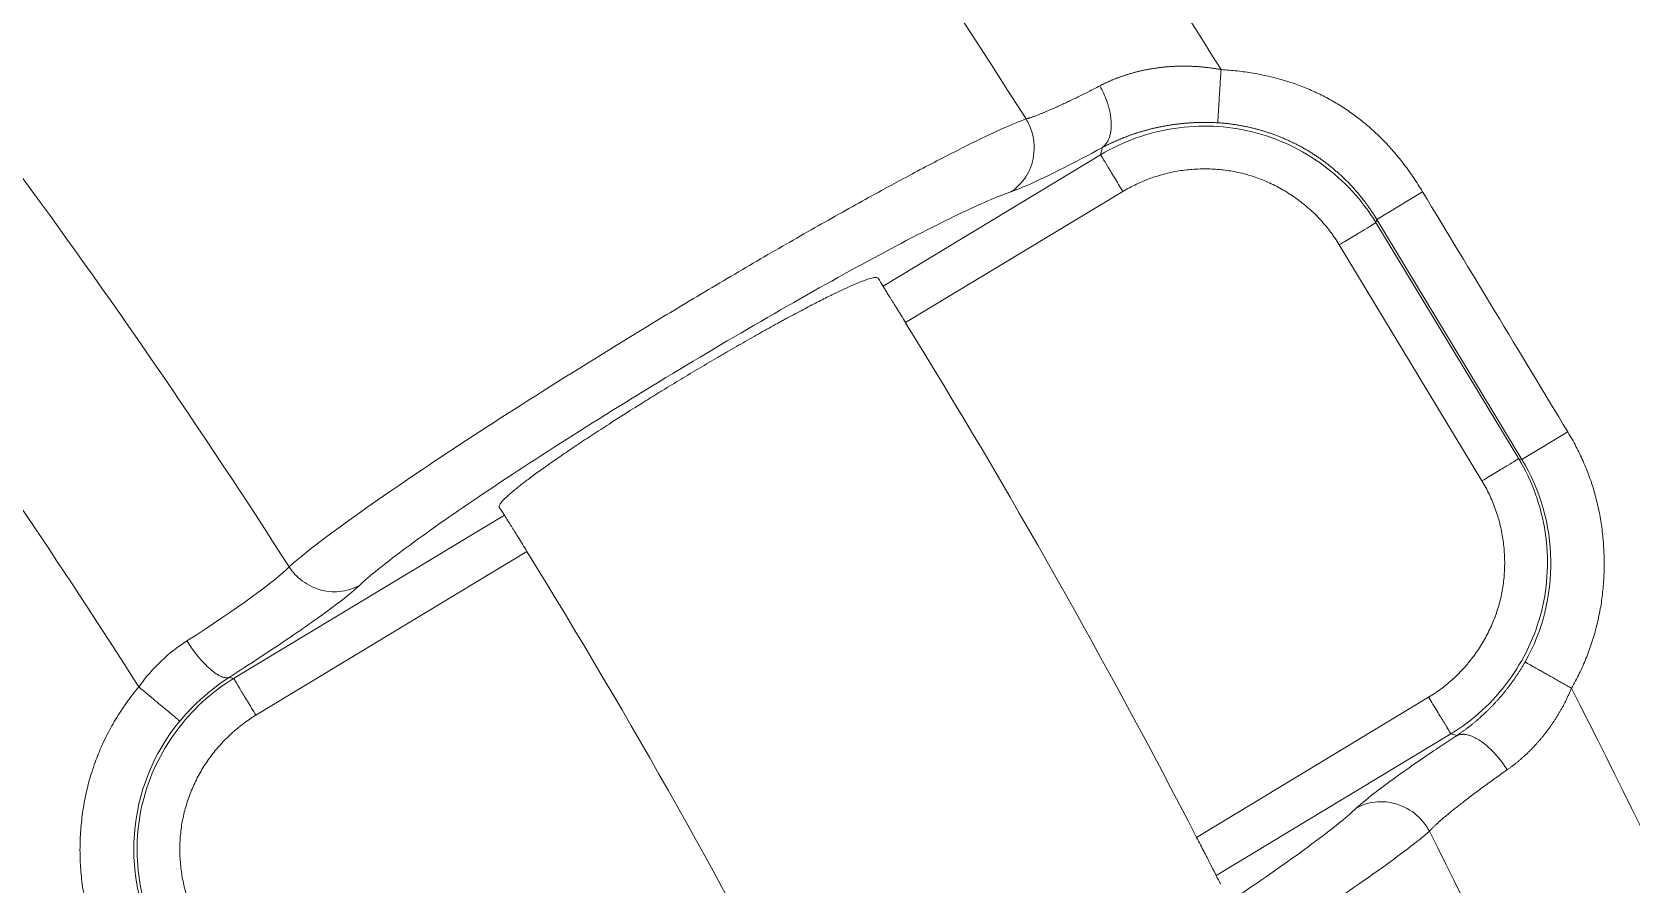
# Model space of a CAD drawing. Header units: millimetres. Extents: x 2746 to 4231, y 4731 to 5781.
# Drawn here: x 3476.76 to 3500.63, y 5341.2 to 5353.92 of the extents above; entities that cross this region are included whole.
import ezdxf

# ---------------------------------------------------------------- set-up
doc = ezdxf.new("R2010")
doc.units = ezdxf.units.MM
doc.layers.add('core', color=7, linetype='Continuous', lineweight=20)

msp = doc.modelspace()

# ---------------------------------------------------------------- linework, layer by layer
at = {"layer": 'core'}
for p, q in [((3489.465, 5350.123), (3492.712, 5352.085)), ((3492.712, 5352.085), (3492.739, 5352.195)), ((3493.043, 5351.537), (3489.802, 5349.579)), ((3497.517, 5351.534), (3496.834, 5351.121)), ((3496.834, 5351.121), (3496.822, 5351.072)), ((3496.822, 5351.072), (3498.952, 5347.547)), ((3499.001, 5347.535), (3496.834, 5351.121)), ((3498.404, 5347.217), (3496.274, 5350.741)), ((3499.001, 5347.535), (3499.684, 5347.948)), ((3498.952, 5347.547), (3499.001, 5347.535)), ((3479.773, 5344.265), (3483.813, 5346.706)), ((3484.15, 5346.162), (3480.105, 5343.717)), ((3479.705, 5344.282), (3479.773, 5344.265)), ((3494.145, 5341.893), (3497.608, 5343.986)), ((3497.939, 5343.438), (3494.438, 5341.322)), ((3498.031, 5343.415), (3497.939, 5343.438))]:
    msp.add_line(p, q, dxfattribs=at)
for centre, radius, start, end in [((3387.518, 5294.589), 201.12, 0, 180), ((3389.63, 5287.907), 117.634, 27.31774, 31.61853), ((3389.65, 5287.917), 111.008, 27.08959, 31.64745)]:
    msp.add_arc(centre, radius, start, end, dxfattribs=at)
for points, degree in [([(3590.597, 5294.589), (3590.597, 5297.912), (3590.433, 5304.557), (3589.7, 5314.502), (3588.479, 5324.399), (3586.774, 5334.223), (3584.59, 5343.953), (3581.93, 5353.563), (3578.802, 5363.031), (3575.213, 5372.335), (3571.173, 5381.451), (3566.689, 5390.358), (3561.774, 5399.034), (3556.439, 5407.458), (3550.698, 5415.611), (3544.563, 5423.472), (3538.05, 5431.023), (3531.174, 5438.245), (3523.952, 5445.12), (3516.401, 5451.634), (3508.54, 5457.769), (3500.388, 5463.51), (3491.963, 5468.845), (3483.287, 5473.76), (3474.38, 5478.243), (3465.264, 5482.284), (3455.961, 5485.873), (3446.492, 5489.001), (3436.882, 5491.66), (3427.153, 5493.845), (3417.328, 5495.55), (3407.431, 5496.771), (3397.487, 5497.504), (3387.518, 5497.749), (3377.549, 5497.504), (3367.605, 5496.771), (3357.708, 5495.55), (3347.883, 5493.845), (3338.154, 5491.66), (3328.544, 5489.001), (3319.075, 5485.873), (3309.772, 5482.284), (3300.656, 5478.243), (3291.749, 5473.76), (3283.073, 5468.845), (3274.648, 5463.51), (3266.496, 5457.769), (3258.635, 5451.634), (3251.084, 5445.12), (3243.862, 5438.245), (3236.986, 5431.023), (3230.473, 5423.472), (3224.338, 5415.611), (3218.596, 5407.458), (3213.262, 5399.034), (3208.347, 5390.358), (3203.863, 5381.451), (3199.822, 5372.335), (3196.234, 5363.031), (3193.106, 5353.563), (3190.446, 5343.953), (3188.261, 5334.223), (3186.557, 5324.399), (3185.336, 5314.502), (3184.603, 5304.557), (3184.439, 5297.912), (3184.439, 5294.589)], 3), ([(3494.509, 5353.358), (3496.49, 5353.24), (3497.517, 5351.534)], 2), ([(3492.739, 5352.195), (3492.528, 5352.081), (3492.145, 5351.879), (3491.674, 5351.65), (3491.456, 5351.561), (3491.37, 5351.531)], 3), ([(3491.37, 5351.531), (3491.178, 5351.465), (3490.654, 5351.238), (3489.456, 5350.625), (3487.96, 5349.791), (3486.322, 5348.826), (3484.713, 5347.827), (3483.301, 5346.901), (3482.228, 5346.142), (3481.798, 5345.794), (3481.655, 5345.659)], 3), ([(3499.684, 5347.948), (3498.962, 5349.143), (3498.239, 5350.339), (3497.517, 5351.534)], 3), ([(3489.391, 5350.242), (3489.416, 5350.202), (3489.441, 5350.162), (3489.465, 5350.123)], 3), ([(3499.684, 5347.948), (3500.212, 5347.08), (3500.242, 5344.999), (3499.74, 5344.119)], 2), ([(3499.001, 5347.535), (3499.558, 5346.616), (3499.576, 5345.444), (3499.047, 5344.512)], 3), ([(3483.813, 5346.706), (3483.788, 5346.746), (3483.763, 5346.786), (3483.738, 5346.826)], 3), ([(3480.6, 5345.932), (3480.394, 5345.718), (3479.821, 5345.302), (3479.074, 5344.826)], 3), ([(3481.655, 5345.659), (3481.561, 5345.57), (3481.29, 5345.35), (3480.599, 5344.863), (3480.026, 5344.487), (3479.705, 5344.282)], 3), ([(3479.074, 5344.826), (3478.802, 5344.653), (3478.558, 5344.422), (3478.357, 5344.139)], 3), ([(3478.028, 5339.755), (3477.401, 5340.798), (3477.581, 5343.204), (3478.357, 5344.139)], 2), ([(3479.22, 5343.898), (3479.372, 5344.043), (3479.534, 5344.172), (3479.705, 5344.282)], 3), ([(3478.969, 5343.629), (3479.049, 5343.724), (3479.133, 5343.814), (3479.22, 5343.898)], 3), ([(3478.711, 5340.167), (3478.055, 5341.249), (3478.161, 5342.66), (3478.969, 5343.629)], 3), ([(3496.527, 5342.327), (3496.606, 5342.401), (3496.823, 5342.58), (3497.345, 5342.958), (3497.785, 5343.254), (3498.031, 5343.415)], 3), ([(3486.781, 5336.437), (3486.968, 5336.5), (3487.481, 5336.721), (3488.67, 5337.329), (3490.164, 5338.161), (3491.806, 5339.128), (3493.422, 5340.131), (3494.847, 5341.064), (3495.938, 5341.834), (3496.379, 5342.189), (3496.527, 5342.327)], 3), ([(3494.438, 5341.322), (3494.459, 5341.28), (3494.481, 5341.238), (3494.502, 5341.196)], 3)]:
    msp.add_open_spline(points, degree=degree, dxfattribs=at)
for points, knots in [([(3565.779, 5275.908), (3566.206, 5281.469), (3566.361, 5287.054), (3566.132, 5298.201), (3565.75, 5303.764), (3564.778, 5312.038), (3564.194, 5316.158), (3563.464, 5320.243), (3562.945, 5322.958), (3562.67, 5324.311), (3561.215, 5331.05), (3559.799, 5336.366), (3557.298, 5344.241), (3556.401, 5346.849), (3554.482, 5352.031), (3553.459, 5354.605), (3550.199, 5362.271), (3547.772, 5367.307), (3539.799, 5382.02), (3527.322, 5400.59), (3511.567, 5416.526), (3494.467, 5430.879), (3485.243, 5437.262), (3470.688, 5445.467), (3465.718, 5447.973), (3459.36, 5450.817), (3458.081, 5451.372), (3455.51, 5452.452), (3451.634, 5454.028), (3447.71, 5455.47), (3443.765, 5456.819), (3442.447, 5457.253), (3439.804, 5458.09), (3435.831, 5459.299), (3426.498, 5461.796), (3418.394, 5463.383), (3412.948, 5464.2)], [0, 0, 0, 0, 0.0625, 0.0625, 0.125, 0.125, 0.15625, 0.171875, 0.171875, 0.1875, 0.1875, 0.25, 0.25, 0.28125, 0.28125, 0.3125, 0.3125, 0.375, 0.375, 0.5, 0.625, 0.625, 0.75, 0.75, 0.8125, 0.8125, 0.828125, 0.828125, 0.84375, 0.875, 0.875, 0.890625, 0.890625, 0.90625, 0.9375, 1, 1, 1, 1]), ([(3562.999, 5277.017), (3563.388, 5282.451), (3563.512, 5287.907), (3563.239, 5298.8), (3562.841, 5304.237), (3561.857, 5312.329), (3561.269, 5316.36), (3560.539, 5320.358), (3560.021, 5323.016), (3559.747, 5324.34), (3558.877, 5328.3), (3558.236, 5330.922), (3556.83, 5336.133), (3556.064, 5338.722), (3551.928, 5351.591), (3547.626, 5361.634), (3537.218, 5380.739), (3518.9, 5407.925), (3493.524, 5429.245), (3465.186, 5445.327), (3455.246, 5449.814), (3434.725, 5456.938), (3424.144, 5459.576), (3413.417, 5461.241)], [0, 0, 0, 0, 0.0625, 0.0625, 0.125, 0.125, 0.15625, 0.171875, 0.171875, 0.1875, 0.1875, 0.21875, 0.21875, 0.25, 0.25, 0.375, 0.375, 0.5, 0.75, 0.75, 0.875, 0.875, 1, 1, 1, 1]), ([(3412.145, 5448.412), (3431.589, 5445.31), (3470.089, 5431.98), (3509.295, 5399.176), (3532.153, 5365.169), (3542.148, 5341.611), (3547.311, 5322.086), (3550.522, 5302.519), (3550.852, 5287.668), (3550.168, 5278.016)], [0, 0, 0, 0, 0.244867, 0.498697, 0.625611, 0.752526, 0.815983, 0.879441, 1, 1, 1, 1]), ([(3411.429, 5445.635), (3415.87, 5444.935), (3425.171, 5443.077), (3444.09, 5437.556), (3462.186, 5429.444), (3479.142, 5418.872), (3495.187, 5406.648), (3512.923, 5388.699), (3526.996, 5367.673), (3535.648, 5349.62), (3540.781, 5335.643), (3544.582, 5321.187), (3547.721, 5301.727), (3547.989, 5287.324), (3547.295, 5277.869)], [0, 0, 0, 0, 0.057252, 0.120502, 0.247002, 0.310252, 0.373502, 0.500001, 0.626501, 0.689751, 0.753001, 0.816251, 0.879501, 1, 1, 1, 1]), ([(3494.509, 5353.358), (3491.808, 5357.686), (3485.607, 5366.391), (3474.439, 5378.412), (3461.236, 5389.273), (3446.704, 5398.235), (3431.343, 5405.13), (3414.982, 5410.036), (3398.153, 5412.754), (3381.048, 5413.281), (3364.145, 5411.631), (3347.489, 5407.822), (3331.612, 5402.021), (3316.648, 5394.334), (3302.525, 5384.73), (3285.83, 5370.033), (3275.647, 5357.231), (3269.971, 5348.147)], [0, 0, 0, 0, 0.057249, 0.120499, 0.183749, 0.246999, 0.310249, 0.373499, 0.436749, 0.499998, 0.563248, 0.626498, 0.689748, 0.752998, 0.816248, 0.879498, 1, 1, 1, 1]), ([(3491.599, 5352.621), (3488.677, 5357.224), (3483.826, 5363.83), (3478.35, 5369.906), (3474.57, 5373.83), (3472.614, 5375.728), (3462.534, 5384.883), (3453.499, 5391.127), (3434.146, 5401.078), (3423.828, 5404.788), (3402.591, 5409.465), (3391.673, 5410.435), (3375.491, 5409.866), (3370.13, 5409.339), (3359.465, 5407.618), (3354.161, 5406.424), (3338.539, 5401.874), (3328.513, 5397.553), (3309.8, 5386.639), (3301.113, 5380.044), (3289.441, 5368.761), (3285.778, 5364.768), (3278.948, 5356.379), (3275.781, 5351.983), (3272.884, 5347.416)], [0, 0, 0, 0, 0.0625, 0.09375, 0.09375, 0.125, 0.125, 0.25, 0.25, 0.375, 0.375, 0.5, 0.5, 0.5625, 0.5625, 0.625, 0.625, 0.75, 0.75, 0.875, 0.875, 0.9375, 0.9375, 1, 1, 1, 1]), ([(3284.196, 5341.216), (3286.838, 5345.321), (3291.161, 5351.243), (3295.981, 5356.751), (3299.301, 5360.325), (3301.013, 5362.063), (3306.301, 5367.117), (3310.027, 5370.277), (3317.827, 5376.129), (3321.901, 5378.821), (3330.342, 5383.693), (3336.892, 5386.962), (3343.703, 5389.618), (3348.294, 5391.249), (3350.615, 5391.994), (3355.298, 5393.34), (3357.661, 5393.941), (3362.411, 5394.995), (3364.8, 5395.449), (3371.98, 5396.586), (3376.791, 5397.045), (3391.304, 5397.519), (3401.085, 5396.631), (3420.089, 5392.419), (3429.311, 5389.094), (3446.599, 5380.2), (3454.664, 5374.63), (3463.659, 5366.479), (3465.403, 5364.789), (3468.776, 5361.297), (3473.661, 5355.893), (3477.99, 5350.022), (3480.6, 5345.932)], [0, 0, 0, 0, 0.0625, 0.09375, 0.09375, 0.125, 0.125, 0.1875, 0.1875, 0.25, 0.25, 0.3125, 0.34375, 0.34375, 0.375, 0.375, 0.40625, 0.40625, 0.4375, 0.4375, 0.5, 0.5, 0.625, 0.625, 0.75, 0.75, 0.875, 0.875, 0.90625, 0.90625, 0.9375, 1, 1, 1, 1]), ([(3286.466, 5339.468), (3291.423, 5347.209), (3300.162, 5357.974), (3314.498, 5370.424), (3326.444, 5378.473), (3339.221, 5385.007), (3352.953, 5390.01), (3367.132, 5393.238), (3381.622, 5394.649), (3395.939, 5394.238), (3410.325, 5391.981), (3424.201, 5387.903), (3437.323, 5382.115), (3449.822, 5374.515), (3460.974, 5365.476), (3470.595, 5355.318), (3476.033, 5347.803), (3478.357, 5344.139)], [0, 0, 0, 0, 0.120503, 0.183754, 0.247005, 0.310255, 0.373506, 0.436756, 0.500007, 0.563258, 0.626508, 0.689759, 0.75301, 0.81626, 0.879511, 0.942762, 1, 1, 1, 1]), ([(3492.701, 5353.115), (3492.706, 5353.118), (3492.718, 5353.124), (3492.735, 5353.133), (3492.752, 5353.141), (3492.77, 5353.15), (3492.787, 5353.158), (3492.805, 5353.167), (3492.823, 5353.175), (3492.841, 5353.183), (3492.859, 5353.191), (3492.877, 5353.199), (3492.896, 5353.206), (3492.915, 5353.214), (3492.933, 5353.221), (3492.952, 5353.229), (3492.971, 5353.236), (3492.99, 5353.243), (3493.009, 5353.25), (3493.029, 5353.257), (3493.048, 5353.264), (3493.068, 5353.27), (3493.087, 5353.277), (3493.107, 5353.283), (3493.127, 5353.289), (3493.147, 5353.295), (3493.167, 5353.301), (3493.187, 5353.307), (3493.207, 5353.312), (3493.228, 5353.318), (3493.248, 5353.323), (3493.269, 5353.328), (3493.289, 5353.333), (3493.31, 5353.338), (3493.331, 5353.343), (3493.352, 5353.347), (3493.373, 5353.352), (3493.394, 5353.356), (3493.415, 5353.36), (3493.437, 5353.364), (3493.458, 5353.368), (3493.479, 5353.371), (3493.501, 5353.375), (3493.523, 5353.378), (3493.544, 5353.381), (3493.566, 5353.384), (3493.588, 5353.387), (3493.61, 5353.39), (3493.632, 5353.392), (3493.654, 5353.395), (3493.676, 5353.397), (3493.698, 5353.399), (3493.72, 5353.4), (3493.743, 5353.402), (3493.765, 5353.404), (3493.787, 5353.405), (3493.81, 5353.406), (3493.832, 5353.407), (3493.855, 5353.408), (3493.878, 5353.409), (3493.9, 5353.409), (3493.923, 5353.409), (3493.946, 5353.409), (3493.969, 5353.409), (3493.992, 5353.409), (3494.015, 5353.409), (3494.038, 5353.408), (3494.061, 5353.407), (3494.084, 5353.406), (3494.108, 5353.405), (3494.131, 5353.404), (3494.154, 5353.402), (3494.178, 5353.401), (3494.201, 5353.399), (3494.224, 5353.397), (3494.248, 5353.395), (3494.271, 5353.392), (3494.295, 5353.39), (3494.319, 5353.387), (3494.342, 5353.384), (3494.366, 5353.381), (3494.39, 5353.377), (3494.414, 5353.374), (3494.437, 5353.37), (3494.461, 5353.366), (3494.485, 5353.362), (3494.501, 5353.359), (3494.509, 5353.358)], [0, 0, 0, 0, 0.011763, 0.023515, 0.035255, 0.046984, 0.058703, 0.070412, 0.08211, 0.093799, 0.105479, 0.117149, 0.128811, 0.140464, 0.15211, 0.163747, 0.175377, 0.187, 0.198616, 0.210225, 0.221829, 0.233427, 0.245019, 0.256606, 0.268188, 0.279766, 0.29134, 0.30291, 0.314478, 0.326042, 0.337604, 0.349163, 0.360721, 0.372278, 0.383834, 0.395389, 0.406945, 0.418501, 0.430058, 0.441616, 0.453176, 0.464739, 0.476306, 0.487877, 0.499452, 0.511034, 0.522622, 0.534218, 0.545822, 0.557435, 0.569058, 0.580691, 0.592335, 0.603992, 0.615661, 0.627343, 0.63904, 0.650752, 0.662479, 0.674223, 0.685984, 0.697763, 0.70956, 0.721376, 0.733212, 0.745069, 0.756947, 0.768847, 0.78077, 0.792716, 0.804686, 0.81668, 0.8287, 0.840746, 0.852819, 0.864919, 0.877046, 0.889203, 0.901388, 0.913604, 0.925849, 0.938126, 0.950435, 0.962776, 0.97515, 0.987558, 1, 1, 1, 1]), ([(3494.46, 5352.563), (3494.46, 5352.568), (3494.461, 5352.576), (3494.462, 5352.601), (3494.463, 5352.618), (3494.466, 5352.661), (3494.468, 5352.688), (3494.471, 5352.749), (3494.474, 5352.783), (3494.478, 5352.859), (3494.481, 5352.901), (3494.486, 5352.988), (3494.489, 5353.034), (3494.495, 5353.126), (3494.498, 5353.174), (3494.503, 5353.267), (3494.506, 5353.313), (3494.509, 5353.358)], [0, 0, 0, 0, 0.125, 0.125, 0.25, 0.25, 0.375, 0.375, 0.5, 0.5, 0.625, 0.625, 0.75, 0.75, 0.875, 0.875, 1, 1, 1, 1]), ([(3492.808, 5352.878), (3492.794, 5352.92), (3492.777, 5352.962), (3492.741, 5353.041), (3492.721, 5353.079), (3492.701, 5353.115)], [0, 0, 0, 0, 0.5, 0.5, 1, 1, 1, 1]), ([(3491.6, 5352.621), (3491.389, 5352.543), (3490.941, 5352.34), (3490.122, 5351.92), (3489.406, 5351.535), (3488.607, 5351.089), (3487.754, 5350.6), (3486.863, 5350.076), (3485.648, 5349.345), (3484.14, 5348.407), (3481.995, 5347.008), (3480.93, 5346.23), (3480.6, 5345.932)], [0, 0, 0, 0, 0.125, 0.1875, 0.25, 0.3125, 0.375, 0.4375, 0.5, 0.625, 0.75, 1, 1, 1, 1]), ([(3491.72, 5352.213), (3491.719, 5352.251), (3491.715, 5352.289), (3491.703, 5352.362), (3491.694, 5352.398), (3491.663, 5352.501), (3491.634, 5352.565), (3491.6, 5352.621)], [0, 0, 0, 0, 0.25, 0.25, 0.5, 0.5, 1, 1, 1, 1]), ([(3496.822, 5351.072), (3496.618, 5351.408), (3496.211, 5351.847), (3495.536, 5352.249), (3494.981, 5352.448), (3494.397, 5352.53), (3493.613, 5352.487), (3493.049, 5352.288), (3492.712, 5352.085)], [0, 0, 0, 0, 0.25, 0.375, 0.5, 0.625, 0.75, 1, 1, 1, 1]), ([(3494.46, 5352.563), (3494.452, 5352.564), (3494.436, 5352.565), (3494.412, 5352.566), (3494.389, 5352.567), (3494.365, 5352.568), (3494.342, 5352.568), (3494.318, 5352.569), (3494.295, 5352.569), (3494.271, 5352.569), (3494.248, 5352.569), (3494.225, 5352.569), (3494.202, 5352.569), (3494.178, 5352.568), (3494.155, 5352.567), (3494.132, 5352.567), (3494.11, 5352.566), (3494.087, 5352.564), (3494.064, 5352.563), (3494.041, 5352.562), (3494.019, 5352.56), (3493.996, 5352.558), (3493.974, 5352.557), (3493.951, 5352.555), (3493.929, 5352.552), (3493.907, 5352.55), (3493.885, 5352.548), (3493.863, 5352.545), (3493.841, 5352.542), (3493.819, 5352.539), (3493.797, 5352.536), (3493.775, 5352.533), (3493.754, 5352.53), (3493.732, 5352.526), (3493.711, 5352.523), (3493.69, 5352.519), (3493.668, 5352.515), (3493.647, 5352.511), (3493.626, 5352.507), (3493.605, 5352.503), (3493.584, 5352.499), (3493.564, 5352.495), (3493.543, 5352.49), (3493.522, 5352.485), (3493.502, 5352.481), (3493.481, 5352.476), (3493.461, 5352.471), (3493.441, 5352.466), (3493.421, 5352.46), (3493.401, 5352.455), (3493.381, 5352.45), (3493.361, 5352.444), (3493.342, 5352.438), (3493.322, 5352.433), (3493.303, 5352.427), (3493.284, 5352.421), (3493.264, 5352.415), (3493.245, 5352.409), (3493.226, 5352.402), (3493.207, 5352.396), (3493.188, 5352.39), (3493.17, 5352.383), (3493.151, 5352.377), (3493.133, 5352.37), (3493.114, 5352.363), (3493.096, 5352.356), (3493.078, 5352.349), (3493.06, 5352.342), (3493.042, 5352.335), (3493.024, 5352.328), (3493.007, 5352.321), (3492.989, 5352.314), (3492.972, 5352.306), (3492.954, 5352.299), (3492.937, 5352.291), (3492.92, 5352.283), (3492.903, 5352.276), (3492.886, 5352.268), (3492.869, 5352.26), (3492.853, 5352.252), (3492.836, 5352.244), (3492.82, 5352.236), (3492.803, 5352.228), (3492.787, 5352.22), (3492.771, 5352.212), (3492.755, 5352.204), (3492.745, 5352.198), (3492.739, 5352.195)], [0, 0, 0, 0, 0.012364, 0.024694, 0.036991, 0.049256, 0.061489, 0.073691, 0.085863, 0.098005, 0.110118, 0.122202, 0.134259, 0.146288, 0.158291, 0.170269, 0.182221, 0.194149, 0.206053, 0.217934, 0.229792, 0.241629, 0.253446, 0.265241, 0.277018, 0.288775, 0.300515, 0.312237, 0.323942, 0.335632, 0.347306, 0.358966, 0.370613, 0.382246, 0.393867, 0.405476, 0.417075, 0.428664, 0.440244, 0.451815, 0.463378, 0.474935, 0.486485, 0.498029, 0.509569, 0.521105, 0.532638, 0.544169, 0.555697, 0.567225, 0.578753, 0.590281, 0.601811, 0.613343, 0.624878, 0.636416, 0.647959, 0.659507, 0.671061, 0.682621, 0.694189, 0.705766, 0.717351, 0.728946, 0.740551, 0.752168, 0.763797, 0.775438, 0.787093, 0.798762, 0.810445, 0.822145, 0.833861, 0.845593, 0.857344, 0.869113, 0.880902, 0.89271, 0.904539, 0.91639, 0.928262, 0.940158, 0.952076, 0.964019, 0.975987, 0.98798, 1, 1, 1, 1]), ([(3496.834, 5351.121), (3496.829, 5351.129), (3496.819, 5351.146), (3496.804, 5351.17), (3496.789, 5351.194), (3496.773, 5351.217), (3496.757, 5351.241), (3496.742, 5351.265), (3496.725, 5351.288), (3496.709, 5351.312), (3496.692, 5351.335), (3496.675, 5351.358), (3496.658, 5351.381), (3496.641, 5351.404), (3496.623, 5351.426), (3496.605, 5351.449), (3496.587, 5351.471), (3496.569, 5351.493), (3496.551, 5351.515), (3496.532, 5351.537), (3496.513, 5351.559), (3496.494, 5351.58), (3496.474, 5351.601), (3496.448, 5351.63), (3496.415, 5351.665), (3496.374, 5351.706), (3496.332, 5351.746), (3496.29, 5351.786), (3496.247, 5351.825), (3496.203, 5351.862), (3496.159, 5351.899), (3496.114, 5351.935), (3496.068, 5351.97), (3496.022, 5352.004), (3495.975, 5352.037), (3495.928, 5352.069), (3495.88, 5352.1), (3495.832, 5352.131), (3495.783, 5352.16), (3495.734, 5352.188), (3495.684, 5352.216), (3495.634, 5352.242), (3495.583, 5352.267), (3495.532, 5352.291), (3495.481, 5352.315), (3495.429, 5352.337), (3495.377, 5352.358), (3495.325, 5352.379), (3495.272, 5352.398), (3495.219, 5352.416), (3495.166, 5352.433), (3495.112, 5352.449), (3495.059, 5352.465), (3495.005, 5352.479), (3494.951, 5352.492), (3494.897, 5352.504), (3494.842, 5352.515), (3494.788, 5352.525), (3494.733, 5352.534), (3494.679, 5352.542), (3494.624, 5352.549), (3494.569, 5352.555), (3494.515, 5352.56), (3494.478, 5352.562), (3494.46, 5352.563)], [0, 0, 0, 0, 0.009828, 0.019664, 0.029507, 0.039357, 0.049215, 0.059081, 0.068954, 0.078835, 0.088723, 0.098619, 0.108522, 0.118433, 0.128351, 0.138278, 0.148211, 0.158153, 0.168102, 0.178058, 0.188022, 0.197994, 0.207974, 0.217961, 0.238097, 0.258202, 0.278275, 0.298318, 0.31833, 0.338311, 0.358261, 0.37818, 0.398069, 0.417928, 0.437756, 0.457554, 0.477322, 0.497059, 0.516767, 0.536445, 0.556093, 0.575711, 0.5953, 0.614859, 0.634389, 0.653889, 0.673361, 0.692803, 0.712216, 0.7316, 0.750956, 0.770282, 0.78958, 0.80885, 0.828091, 0.847304, 0.866489, 0.885645, 0.904774, 0.923874, 0.942947, 0.961992, 0.98101, 1, 1, 1, 1]), ([(3491.37, 5351.531), (3491.444, 5351.578), (3491.591, 5351.711), (3491.708, 5351.973), (3491.722, 5352.15), (3491.72, 5352.213)], [0, 0, 0, 0, 0.378803, 0.775952, 1, 1, 1, 1]), ([(3493.043, 5351.537), (3492.999, 5351.61), (3492.957, 5351.681), (3492.879, 5351.809), (3492.844, 5351.868), (3492.785, 5351.966), (3492.76, 5352.005), (3492.726, 5352.063), (3492.715, 5352.08), (3492.712, 5352.085)], [0, 0, 0, 0, 0.25, 0.25, 0.5, 0.5, 0.75, 0.75, 1, 1, 1, 1]), ([(3496.274, 5350.741), (3496.234, 5350.807), (3496.19, 5350.871), (3496.098, 5350.994), (3496, 5351.111), (3495.891, 5351.22), (3495.819, 5351.284), (3495.805, 5351.297), (3495.775, 5351.322), (3495.76, 5351.334), (3495.715, 5351.371), (3495.685, 5351.395), (3495.592, 5351.463), (3495.464, 5351.548), (3495.329, 5351.621), (3495.224, 5351.67), (3495.189, 5351.686), (3495.118, 5351.715), (3495.082, 5351.729), (3494.972, 5351.768), (3494.825, 5351.813), (3494.6, 5351.856), (3494.447, 5351.87), (3494.331, 5351.875), (3494.292, 5351.876), (3494.215, 5351.875), (3494.176, 5351.874), (3494.061, 5351.868), (3493.908, 5351.852), (3493.758, 5351.822), (3493.646, 5351.794), (3493.609, 5351.783), (3493.534, 5351.761), (3493.498, 5351.749), (3493.388, 5351.709), (3493.246, 5351.65), (3493.11, 5351.577), (3493.043, 5351.537)], [0, 0, 0, 0, 0.0625, 0.0625, 0.125, 0.1875, 0.1875, 0.203125, 0.203125, 0.21875, 0.21875, 0.25, 0.25, 0.3125, 0.375, 0.375, 0.40625, 0.40625, 0.4375, 0.4375, 0.5, 0.5625, 0.625, 0.625, 0.65625, 0.65625, 0.6875, 0.6875, 0.75, 0.8125, 0.8125, 0.84375, 0.84375, 0.875, 0.875, 0.9375, 1, 1, 1, 1]), ([(3496.822, 5351.072), (3496.816, 5351.069), (3496.799, 5351.058), (3496.742, 5351.024), (3496.702, 5351), (3496.604, 5350.941), (3496.546, 5350.905), (3496.417, 5350.828), (3496.347, 5350.785), (3496.274, 5350.741)], [0, 0, 0, 0, 0.25, 0.25, 0.5, 0.5, 0.75, 0.75, 1, 1, 1, 1]), ([(3489.391, 5350.242), (3489.387, 5350.249), (3489.379, 5350.253), (3489.354, 5350.255), (3489.337, 5350.253), (3489.293, 5350.244), (3489.266, 5350.236), (3489.219, 5350.221), (3489.203, 5350.215), (3489.168, 5350.202), (3489.149, 5350.195), (3489.09, 5350.172), (3489.048, 5350.154), (3488.954, 5350.113), (3488.904, 5350.09), (3488.823, 5350.052), (3488.795, 5350.039), (3488.751, 5350.018), (3488.736, 5350.011), (3488.706, 5349.996), (3488.691, 5349.988), (3488.613, 5349.95), (3488.548, 5349.917), (3488.412, 5349.848), (3488.342, 5349.811), (3488.195, 5349.733), (3488.118, 5349.692), (3488.019, 5349.639), (3487.999, 5349.628), (3487.959, 5349.606), (3487.939, 5349.595), (3487.877, 5349.561), (3487.836, 5349.538), (3487.711, 5349.469), (3487.626, 5349.421), (3487.453, 5349.323), (3487.365, 5349.273), (3487.231, 5349.196), (3487.163, 5349.157), (3487.094, 5349.117), (3487.049, 5349.09), (3487.025, 5349.077), (3486.91, 5349.009), (3486.818, 5348.955), (3486.634, 5348.845), (3486.542, 5348.79), (3486.357, 5348.679), (3486.265, 5348.623), (3486.127, 5348.538), (3486.08, 5348.509), (3485.989, 5348.453), (3485.943, 5348.424), (3485.718, 5348.284), (3485.544, 5348.174), (3485.334, 5348.038), (3485.292, 5348.011), (3485.21, 5347.958), (3485.169, 5347.931), (3485.048, 5347.852), (3484.971, 5347.801), (3484.822, 5347.701), (3484.75, 5347.652), (3484.613, 5347.558), (3484.547, 5347.512), (3484.468, 5347.456), (3484.452, 5347.445), (3484.421, 5347.423), (3484.376, 5347.391), (3484.333, 5347.36), (3484.249, 5347.299), (3484.198, 5347.261), (3484.102, 5347.189), (3484.058, 5347.155), (3483.998, 5347.107), (3483.979, 5347.091), (3483.951, 5347.069), (3483.943, 5347.061), (3483.926, 5347.047), (3483.917, 5347.04), (3483.877, 5347.005), (3483.85, 5346.98), (3483.803, 5346.935), (3483.783, 5346.915), (3483.754, 5346.88), (3483.744, 5346.865), (3483.734, 5346.842), (3483.734, 5346.833), (3483.738, 5346.826)], [0, 0, 0, 0, 0.03125, 0.03125, 0.0625, 0.0625, 0.09375, 0.09375, 0.109375, 0.109375, 0.125, 0.125, 0.15625, 0.15625, 0.1875, 0.1875, 0.203125, 0.203125, 0.210937, 0.210937, 0.21875, 0.21875, 0.25, 0.25, 0.28125, 0.28125, 0.3125, 0.3125, 0.320312, 0.320312, 0.328125, 0.328125, 0.34375, 0.34375, 0.375, 0.375, 0.40625, 0.40625, 0.421875, 0.429687, 0.429687, 0.4375, 0.4375, 0.46875, 0.46875, 0.5, 0.5, 0.53125, 0.53125, 0.546875, 0.546875, 0.5625, 0.5625, 0.625, 0.625, 0.640625, 0.640625, 0.65625, 0.65625, 0.6875, 0.6875, 0.71875, 0.71875, 0.75, 0.75, 0.757812, 0.757812, 0.765625, 0.78125, 0.78125, 0.8125, 0.8125, 0.84375, 0.84375, 0.859375, 0.859375, 0.867187, 0.867187, 0.875, 0.875, 0.90625, 0.90625, 0.9375, 0.9375, 0.96875, 0.96875, 1, 1, 1, 1]), ([(3489.465, 5350.123), (3489.467, 5350.12), (3489.474, 5350.109), (3489.488, 5350.086), (3489.501, 5350.065), (3489.506, 5350.057), (3489.517, 5350.04), (3489.522, 5350.031), (3489.541, 5350.002), (3489.554, 5349.98), (3489.573, 5349.949), (3489.577, 5349.943), (3489.585, 5349.93), (3489.597, 5349.911), (3489.61, 5349.89), (3489.636, 5349.848), (3489.655, 5349.817), (3489.685, 5349.769), (3489.695, 5349.753), (3489.716, 5349.719), (3489.726, 5349.702), (3489.758, 5349.651), (3489.78, 5349.615), (3489.802, 5349.579)], [0, 0, 0, 0, 0.125, 0.25, 0.25, 0.3125, 0.3125, 0.375, 0.375, 0.5, 0.5, 0.53125, 0.53125, 0.5625, 0.625, 0.625, 0.75, 0.75, 0.8125, 0.8125, 0.875, 0.875, 1, 1, 1, 1]), ([(3497.939, 5343.438), (3498.275, 5343.642), (3498.714, 5344.049), (3499.116, 5344.723), (3499.315, 5345.278), (3499.397, 5345.862), (3499.354, 5346.647), (3499.155, 5347.211), (3498.952, 5347.547)], [0, 0, 0, 0, 0.25, 0.375, 0.5, 0.625, 0.75, 1, 1, 1, 1]), ([(3498.404, 5347.216), (3498.477, 5347.26), (3498.548, 5347.303), (3498.676, 5347.381), (3498.734, 5347.416), (3498.832, 5347.475), (3498.872, 5347.499), (3498.93, 5347.534), (3498.947, 5347.544), (3498.952, 5347.547)], [0, 0, 0, 0, 0.25, 0.25, 0.5, 0.5, 0.75, 0.75, 1, 1, 1, 1]), ([(3497.607, 5343.986), (3497.674, 5344.026), (3497.738, 5344.069), (3497.861, 5344.161), (3497.978, 5344.259), (3498.086, 5344.369), (3498.151, 5344.44), (3498.164, 5344.455), (3498.189, 5344.484), (3498.201, 5344.499), (3498.238, 5344.544), (3498.262, 5344.575), (3498.33, 5344.668), (3498.415, 5344.796), (3498.487, 5344.931), (3498.537, 5345.035), (3498.552, 5345.07), (3498.582, 5345.142), (3498.596, 5345.178), (3498.635, 5345.287), (3498.68, 5345.435), (3498.723, 5345.66), (3498.737, 5345.813), (3498.742, 5345.929), (3498.743, 5345.968), (3498.742, 5346.045), (3498.741, 5346.084), (3498.735, 5346.199), (3498.719, 5346.351), (3498.689, 5346.502), (3498.661, 5346.614), (3498.65, 5346.651), (3498.628, 5346.725), (3498.615, 5346.762), (3498.576, 5346.871), (3498.517, 5347.014), (3498.444, 5347.15), (3498.404, 5347.216)], [0, 0, 0, 0, 0.0625, 0.0625, 0.125, 0.1875, 0.1875, 0.203125, 0.203125, 0.21875, 0.21875, 0.25, 0.25, 0.3125, 0.375, 0.375, 0.40625, 0.40625, 0.4375, 0.4375, 0.5, 0.5625, 0.625, 0.625, 0.65625, 0.65625, 0.6875, 0.6875, 0.75, 0.8125, 0.8125, 0.84375, 0.84375, 0.875, 0.875, 0.9375, 1, 1, 1, 1]), ([(3484.15, 5346.162), (3484.128, 5346.199), (3484.084, 5346.27), (3484.043, 5346.336), (3484.013, 5346.385), (3484.003, 5346.4), (3483.985, 5346.431), (3483.975, 5346.445), (3483.949, 5346.488), (3483.933, 5346.514), (3483.914, 5346.545), (3483.91, 5346.551), (3483.903, 5346.562), (3483.892, 5346.579), (3483.882, 5346.595), (3483.864, 5346.624), (3483.854, 5346.641), (3483.84, 5346.662), (3483.836, 5346.669), (3483.829, 5346.68), (3483.826, 5346.685), (3483.818, 5346.698), (3483.815, 5346.704), (3483.813, 5346.706)], [0, 0, 0, 0, 0.125, 0.25, 0.25, 0.3125, 0.3125, 0.375, 0.375, 0.5, 0.5, 0.53125, 0.53125, 0.5625, 0.625, 0.625, 0.75, 0.75, 0.8125, 0.8125, 0.875, 0.875, 1, 1, 1, 1]), ([(3481.655, 5345.659), (3481.617, 5345.637), (3481.575, 5345.617), (3481.487, 5345.587), (3481.439, 5345.575), (3481.341, 5345.561), (3481.29, 5345.559), (3481.187, 5345.564), (3481.135, 5345.572), (3481.032, 5345.599), (3480.983, 5345.617), (3480.888, 5345.663), (3480.843, 5345.69), (3480.76, 5345.751), (3480.722, 5345.785), (3480.655, 5345.856), (3480.626, 5345.894), (3480.6, 5345.932)], [0, 0, 0, 0, 0.125, 0.125, 0.25, 0.25, 0.375, 0.375, 0.5, 0.5, 0.625, 0.625, 0.75, 0.75, 0.875, 0.875, 1, 1, 1, 1]), ([(3479.074, 5344.826), (3479.098, 5344.788), (3479.125, 5344.749), (3479.18, 5344.672), (3479.21, 5344.633), (3479.27, 5344.56), (3479.301, 5344.525), (3479.363, 5344.46), (3479.395, 5344.43), (3479.455, 5344.378), (3479.485, 5344.355), (3479.54, 5344.318), (3479.566, 5344.304), (3479.614, 5344.284), (3479.636, 5344.278), (3479.674, 5344.275), (3479.691, 5344.276), (3479.705, 5344.282)], [0, 0, 0, 0, 0.125, 0.125, 0.25, 0.25, 0.375, 0.375, 0.5, 0.5, 0.625, 0.625, 0.75, 0.75, 0.875, 0.875, 1, 1, 1, 1]), ([(3498.503, 5343.801), (3498.508, 5343.806), (3498.518, 5343.816), (3498.532, 5343.831), (3498.547, 5343.846), (3498.561, 5343.861), (3498.576, 5343.876), (3498.59, 5343.891), (3498.605, 5343.907), (3498.619, 5343.923), (3498.634, 5343.938), (3498.648, 5343.954), (3498.662, 5343.971), (3498.676, 5343.987), (3498.691, 5344.003), (3498.705, 5344.02), (3498.719, 5344.037), (3498.733, 5344.054), (3498.747, 5344.071), (3498.761, 5344.089), (3498.775, 5344.106), (3498.788, 5344.124), (3498.802, 5344.142), (3498.816, 5344.16), (3498.829, 5344.178), (3498.843, 5344.196), (3498.856, 5344.215), (3498.87, 5344.233), (3498.883, 5344.252), (3498.896, 5344.271), (3498.909, 5344.29), (3498.922, 5344.31), (3498.935, 5344.329), (3498.948, 5344.349), (3498.961, 5344.369), (3498.974, 5344.389), (3498.986, 5344.409), (3498.999, 5344.429), (3499.011, 5344.45), (3499.023, 5344.47), (3499.035, 5344.491), (3499.043, 5344.505), (3499.047, 5344.512)], [0, 0, 0, 0, 0.023806, 0.047654, 0.071546, 0.095484, 0.119469, 0.143503, 0.167587, 0.191723, 0.215912, 0.240156, 0.264456, 0.288814, 0.313232, 0.33771, 0.36225, 0.386854, 0.411523, 0.436258, 0.461062, 0.485935, 0.510878, 0.535894, 0.560983, 0.586147, 0.611387, 0.636704, 0.662101, 0.687577, 0.713135, 0.738775, 0.7645, 0.790309, 0.816205, 0.842189, 0.868262, 0.894424, 0.920678, 0.947025, 0.973465, 1, 1, 1, 1]), ([(3479.773, 5344.265), (3479.437, 5344.061), (3478.999, 5343.654), (3478.596, 5342.979), (3478.397, 5342.424), (3478.315, 5341.84), (3478.358, 5341.056), (3478.558, 5340.492), (3478.76, 5340.155)], [0, 0, 0, 0, 0.25, 0.375, 0.5, 0.625, 0.75, 1, 1, 1, 1]), ([(3478.357, 5344.139), (3478.391, 5344.111), (3478.427, 5344.081), (3478.499, 5344.021), (3478.536, 5343.99), (3478.608, 5343.93), (3478.643, 5343.901), (3478.711, 5343.845), (3478.743, 5343.818), (3478.801, 5343.769), (3478.828, 5343.747), (3478.875, 5343.708), (3478.895, 5343.691), (3478.928, 5343.664), (3478.941, 5343.653), (3478.96, 5343.637), (3478.966, 5343.632), (3478.969, 5343.629)], [0, 0, 0, 0, 0.125, 0.125, 0.25, 0.25, 0.375, 0.375, 0.5, 0.5, 0.625, 0.625, 0.75, 0.75, 0.875, 0.875, 1, 1, 1, 1]), ([(3479.773, 5344.265), (3479.777, 5344.259), (3479.787, 5344.242), (3479.822, 5344.185), (3479.846, 5344.145), (3479.905, 5344.047), (3479.94, 5343.989), (3480.018, 5343.86), (3480.061, 5343.79), (3480.105, 5343.717)], [0, 0, 0, 0, 0.25, 0.25, 0.5, 0.5, 0.75, 0.75, 1, 1, 1, 1]), ([(3480.495, 5208.152), (3482.628, 5210.339), (3484.672, 5212.613), (3488.57, 5217.318), (3490.423, 5219.751), (3493.05, 5223.506), (3493.901, 5224.776), (3495.549, 5227.348), (3497.144, 5229.954), (3498.635, 5232.621), (3500.072, 5235.317), (3500.764, 5236.679), (3502.758, 5240.803), (3503.98, 5243.605), (3506.196, 5249.298), (3507.191, 5252.188), (3508.951, 5258.038), (3509.716, 5260.998), (3511.013, 5266.967), (3511.545, 5269.976), (3512.373, 5276.028), (3512.67, 5279.07), (3513.027, 5285.167), (3513.087, 5288.222), (3512.973, 5294.329), (3512.8, 5297.379), (3512.366, 5301.939), (3512.192, 5303.456), (3511.788, 5306.482), (3511.556, 5307.992), (3510.776, 5312.505), (3510.142, 5315.494), (3508.649, 5321.416), (3507.79, 5324.348), (3505.854, 5330.14), (3504.778, 5332.999), (3502.415, 5338.629), (3501.129, 5341.4), (3499.74, 5344.119)], [0, 0, 0, 0, 0.0625, 0.0625, 0.125, 0.125, 0.15625, 0.15625, 0.1875, 0.21875, 0.21875, 0.25, 0.25, 0.3125, 0.3125, 0.375, 0.375, 0.4375, 0.4375, 0.5, 0.5, 0.5625, 0.5625, 0.625, 0.625, 0.6875, 0.6875, 0.71875, 0.71875, 0.75, 0.75, 0.8125, 0.8125, 0.875, 0.875, 0.9375, 0.9375, 1, 1, 1, 1]), ([(3499.74, 5344.119), (3499.737, 5344.111), (3499.73, 5344.095), (3499.719, 5344.072), (3499.709, 5344.048), (3499.698, 5344.024), (3499.687, 5344.001), (3499.676, 5343.978), (3499.665, 5343.955), (3499.654, 5343.932), (3499.642, 5343.909), (3499.631, 5343.887), (3499.619, 5343.864), (3499.607, 5343.842), (3499.595, 5343.82), (3499.582, 5343.798), (3499.57, 5343.777), (3499.557, 5343.755), (3499.545, 5343.734), (3499.532, 5343.712), (3499.519, 5343.691), (3499.506, 5343.67), (3499.492, 5343.65), (3499.479, 5343.629), (3499.465, 5343.609), (3499.452, 5343.589), (3499.438, 5343.568), (3499.424, 5343.549), (3499.41, 5343.529), (3499.396, 5343.509), (3499.381, 5343.49), (3499.367, 5343.471), (3499.352, 5343.452), (3499.338, 5343.433), (3499.323, 5343.414), (3499.308, 5343.396), (3499.293, 5343.377), (3499.278, 5343.359), (3499.262, 5343.341), (3499.247, 5343.323), (3499.231, 5343.306), (3499.216, 5343.288), (3499.2, 5343.271), (3499.184, 5343.254), (3499.168, 5343.237), (3499.152, 5343.22), (3499.136, 5343.204), (3499.12, 5343.188), (3499.104, 5343.171), (3499.087, 5343.155), (3499.071, 5343.14), (3499.054, 5343.124), (3499.037, 5343.109), (3499.021, 5343.093), (3499.004, 5343.078), (3498.987, 5343.064), (3498.97, 5343.049), (3498.953, 5343.035), (3498.936, 5343.02), (3498.919, 5343.006), (3498.901, 5342.993), (3498.884, 5342.979), (3498.867, 5342.965), (3498.849, 5342.952), (3498.832, 5342.939), (3498.814, 5342.926), (3498.797, 5342.914), (3498.785, 5342.906), (3498.779, 5342.901)], [0, 0, 0, 0, 0.016006, 0.031963, 0.047875, 0.06374, 0.079561, 0.095338, 0.111072, 0.126765, 0.142417, 0.15803, 0.173604, 0.189141, 0.204641, 0.220105, 0.235535, 0.250932, 0.266296, 0.281629, 0.296931, 0.312204, 0.327449, 0.342667, 0.357858, 0.373024, 0.388166, 0.403285, 0.418381, 0.433456, 0.448511, 0.463547, 0.478565, 0.493566, 0.50855, 0.523519, 0.538474, 0.553416, 0.568345, 0.583263, 0.598171, 0.613069, 0.627959, 0.642841, 0.657716, 0.672586, 0.68745, 0.702311, 0.717169, 0.732025, 0.746879, 0.761733, 0.776587, 0.791443, 0.8063, 0.821161, 0.836025, 0.850894, 0.865768, 0.880648, 0.895535, 0.91043, 0.925333, 0.940245, 0.955167, 0.9701, 0.985044, 1, 1, 1, 1]), ([(3497.939, 5343.438), (3497.936, 5343.443), (3497.925, 5343.461), (3497.891, 5343.518), (3497.867, 5343.558), (3497.807, 5343.656), (3497.772, 5343.714), (3497.694, 5343.843), (3497.652, 5343.913), (3497.608, 5343.986)], [0, 0, 0, 0, 0.25, 0.25, 0.5, 0.5, 0.75, 0.75, 1, 1, 1, 1]), ([(3480.105, 5343.717), (3480.039, 5343.677), (3479.975, 5343.633), (3479.852, 5343.541), (3479.734, 5343.443), (3479.626, 5343.334), (3479.562, 5343.262), (3479.549, 5343.248), (3479.524, 5343.218), (3479.511, 5343.203), (3479.475, 5343.158), (3479.451, 5343.128), (3479.382, 5343.035), (3479.297, 5342.907), (3479.225, 5342.772), (3479.176, 5342.668), (3479.16, 5342.632), (3479.13, 5342.561), (3479.116, 5342.525), (3479.077, 5342.415), (3479.033, 5342.268), (3478.989, 5342.043), (3478.975, 5341.89), (3478.97, 5341.774), (3478.97, 5341.735), (3478.97, 5341.658), (3478.971, 5341.619), (3478.978, 5341.504), (3478.994, 5341.351), (3479.024, 5341.201), (3479.052, 5341.089), (3479.062, 5341.052), (3479.085, 5340.977), (3479.097, 5340.941), (3479.136, 5340.831), (3479.195, 5340.689), (3479.268, 5340.553), (3479.308, 5340.486)], [0, 0, 0, 0, 0.0625, 0.0625, 0.125, 0.1875, 0.1875, 0.203125, 0.203125, 0.21875, 0.21875, 0.25, 0.25, 0.3125, 0.375, 0.375, 0.40625, 0.40625, 0.4375, 0.4375, 0.5, 0.5625, 0.625, 0.625, 0.65625, 0.65625, 0.6875, 0.6875, 0.75, 0.8125, 0.8125, 0.84375, 0.84375, 0.875, 0.875, 0.9375, 1, 1, 1, 1]), ([(3498.031, 5343.415), (3498.036, 5343.419), (3498.047, 5343.426), (3498.064, 5343.438), (3498.08, 5343.449), (3498.097, 5343.461), (3498.113, 5343.472), (3498.13, 5343.484), (3498.146, 5343.496), (3498.163, 5343.508), (3498.179, 5343.521), (3498.195, 5343.533), (3498.212, 5343.546), (3498.228, 5343.559), (3498.245, 5343.572), (3498.261, 5343.585), (3498.277, 5343.598), (3498.294, 5343.612), (3498.31, 5343.625), (3498.326, 5343.639), (3498.343, 5343.653), (3498.359, 5343.667), (3498.375, 5343.681), (3498.391, 5343.696), (3498.407, 5343.71), (3498.423, 5343.725), (3498.439, 5343.74), (3498.455, 5343.755), (3498.471, 5343.77), (3498.487, 5343.786), (3498.498, 5343.796), (3498.503, 5343.801)], [0, 0, 0, 0, 0.034832, 0.069617, 0.104357, 0.139054, 0.173711, 0.20833, 0.242915, 0.277467, 0.311988, 0.346483, 0.380952, 0.415398, 0.449825, 0.484234, 0.518628, 0.553009, 0.587381, 0.621746, 0.656105, 0.690463, 0.724821, 0.759181, 0.793547, 0.827921, 0.862306, 0.896704, 0.931117, 0.965548, 1, 1, 1, 1]), ([(3497.62, 5341.985), (3497.574, 5342.07), (3497.51, 5342.155), (3497.343, 5342.297), (3497.242, 5342.355), (3497.026, 5342.423), (3496.912, 5342.432), (3496.702, 5342.408), (3496.606, 5342.373), (3496.527, 5342.327)], [0, 0, 0, 0, 0.25, 0.25, 0.5, 0.5, 0.75, 0.75, 1, 1, 1, 1]), ([(3479.11, 5210.833), (3481.15, 5212.961), (3483.589, 5215.719), (3485.879, 5218.585), (3486.783, 5219.74), (3487.229, 5220.321), (3488.548, 5222.078), (3491.113, 5225.641), (3493.46, 5229.352), (3495.297, 5232.526), (3495.658, 5233.165), (3496.369, 5234.45), (3497.417, 5236.391), (3499.734, 5240.997), (3501.491, 5245.066), (3503.615, 5250.57), (3506.473, 5258.947), (3508.65, 5269.052), (3509.506, 5276.361), (3509.792, 5279.29), (3509.906, 5280.757), (3510.166, 5285.162), (3510.35, 5293.993), (3509.532, 5302.803), (3508.307, 5310.051), (3508.035, 5311.496), (3507.436, 5314.374), (3506.457, 5318.673), (3503.614, 5328.565), (3500.249, 5336.735), (3497.62, 5341.985)], [0, 0, 0, 0, 0.0625, 0.078125, 0.078125, 0.09375, 0.09375, 0.125, 0.1875, 0.1875, 0.203125, 0.203125, 0.21875, 0.25, 0.3125, 0.3125, 0.375, 0.5, 0.53125, 0.53125, 0.5625, 0.5625, 0.625, 0.75, 0.75, 0.78125, 0.78125, 0.8125, 0.875, 1, 1, 1, 1]), ([(3486.51, 5335.418), (3486.719, 5335.493), (3487.168, 5335.69), (3487.994, 5336.1), (3488.718, 5336.477), (3489.526, 5336.914), (3490.388, 5337.394), (3491.288, 5337.907), (3492.515, 5338.624), (3494.036, 5339.544), (3495.117, 5340.229), (3496.078, 5340.858), (3496.919, 5341.429), (3497.45, 5341.836), (3497.62, 5341.985)], [0, 0, 0, 0, 0.125, 0.1875, 0.25, 0.3125, 0.375, 0.4375, 0.5, 0.625, 0.75, 0.75, 0.875, 1, 1, 1, 1]), ([(3494.145, 5341.893), (3494.165, 5341.855), (3494.203, 5341.78), (3494.239, 5341.711), (3494.261, 5341.669), (3494.265, 5341.66), (3494.273, 5341.644), (3494.286, 5341.62), (3494.298, 5341.597), (3494.321, 5341.552), (3494.335, 5341.524), (3494.351, 5341.492), (3494.354, 5341.486), (3494.361, 5341.473), (3494.37, 5341.455), (3494.378, 5341.439), (3494.394, 5341.408), (3494.403, 5341.391), (3494.414, 5341.368), (3494.418, 5341.361), (3494.424, 5341.349), (3494.427, 5341.344), (3494.434, 5341.331), (3494.437, 5341.325), (3494.438, 5341.322)], [0, 0, 0, 0, 0.125, 0.25, 0.25, 0.28125, 0.28125, 0.3125, 0.375, 0.375, 0.5, 0.5, 0.53125, 0.53125, 0.5625, 0.625, 0.625, 0.75, 0.75, 0.8125, 0.8125, 0.875, 0.875, 1, 1, 1, 1])]:
    msp.add_open_spline(points, degree=3, knots=knots, dxfattribs=at)
for points, weights in [([(3492.701, 5353.115), (3492.2, 5352.855), (3491.808, 5352.679), (3491.6, 5352.621)], [0.99996026856, 0.999959639691, 0.999958809069, 0.999957951636]), ([(3492.739, 5352.195), (3492.887, 5352.307), (3492.918, 5352.561), (3492.808, 5352.878)], [1, 0.857133072583, 0.824976533101, 0.903530381558]), ([(3499.047, 5344.512), (3499.083, 5344.492), (3499.362, 5344.333), (3499.74, 5344.119)], [0.999999999999, 0.826567874243, 0.826570692562, 1.00000845496]), ([(3498.031, 5343.415), (3498.229, 5343.502), (3498.537, 5343.291), (3498.779, 5342.901)], [0.999998520695, 0.810749580841, 0.810749306074, 0.999997696396]), ([(3497.62, 5341.985), (3497.793, 5342.173), (3498.214, 5342.505), (3498.779, 5342.901)], [0.999998843287, 0.999998875857, 0.999998914285, 0.999998948085])]:
    msp.add_rational_spline(points, weights, degree=3, dxfattribs=at)

doc.saveas('drawing.dxf')
